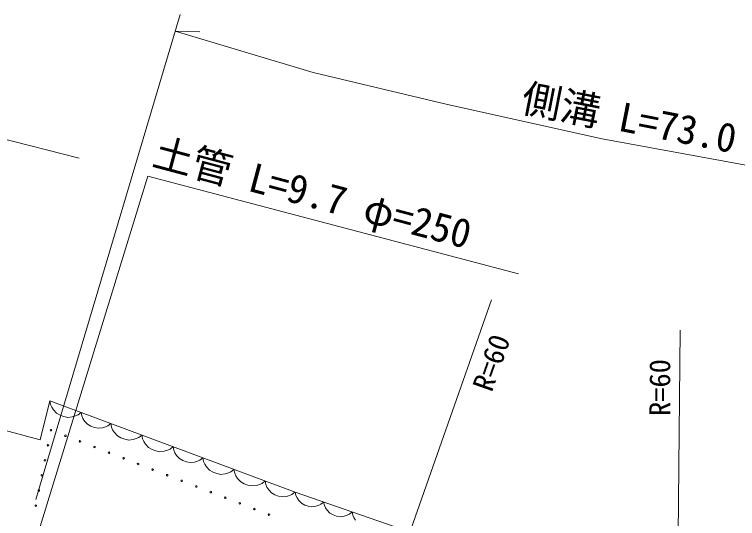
# Model space of a CAD drawing. Units: millimetres, scale not verified. Extents: x 40000 to 680000, y 20000 to 380000.
# Drawn here: x 161440 to 207068, y 295190 to 326993 of the extents above; entities that cross this region are included whole.
import ezdxf
from ezdxf.enums import TextEntityAlignment as Align

# ---------------------------------------------------------------- set-up
doc = ezdxf.new("R2010")
doc.units = ezdxf.units.MM
doc.header["$LTSCALE"] = 1000
doc.layers.add('M-BGD', color=7, linetype='Continuous', lineweight=13)
doc.layers.add('M-STR-HTXT', color=7, linetype='Continuous', lineweight=13)
doc.styles.add('ＭＳ ゴシック', font='')
doc.styles.get('ＭＳ ゴシック').set_extended_font_data('MS Gothic')

msp = doc.modelspace()

# ---------------------------------------------------------------- linework, layer by layer
at = {"layer": 'M-BGD'}
for p, q in [((163072, 300159), (163673, 302623)), ((163673, 302623), (179153, 296854)), ((163673, 302623), (163717, 302382)), ((163717, 302382), (163791, 302220)), ((163791, 302220), (163905, 302044)), ((163905, 302044), (164097, 301838)), ((164097, 301838), (164318, 301710)), ((164318, 301710), (164555, 301622)), ((164555, 301622), (164805, 301574)), ((165085, 301604), (165287, 301663)), ((165287, 301663), (165449, 301737)), ((165449, 301737), (165640, 301890)), ((165640, 301890), (165683, 301661)), ((165683, 301661), (165754, 301506)), ((164805, 301574), (165085, 301604)), ((165754, 301506), (165862, 301338)), ((165862, 301338), (166045, 301142)), ((167332, 301046), (167514, 301192)), ((167514, 301192), (167559, 300951)), ((160788, 300760), (163072, 300159)), ((166045, 301142), (166255, 301020)), ((166255, 301020), (166480, 300937)), ((166480, 300937), (166719, 300890)), ((166719, 300890), (166986, 300919)), ((166986, 300919), (167178, 300975)), ((167178, 300975), (167332, 301046)), ((167559, 300951), (167633, 300789)), ((167633, 300789), (167747, 300612)), ((167747, 300612), (167939, 300406)), ((167939, 300406), (168160, 300279)), ((168160, 300279), (168396, 300191)), ((169129, 300231), (169291, 300305)), ((169291, 300305), (169482, 300458)), ((169482, 300458), (169527, 300217)), ((168396, 300191), (168647, 300142)), ((168647, 300142), (168927, 300172)), ((168927, 300172), (169129, 300231)), ((169527, 300217), (169601, 300055)), ((169601, 300055), (169715, 299879)), ((169715, 299879), (169907, 299673)), ((169907, 299673), (170128, 299545)), ((170128, 299545), (170364, 299457)), ((170364, 299457), (170615, 299409)), ((170615, 299409), (170895, 299439)), ((170895, 299439), (171097, 299498)), ((171097, 299498), (171259, 299572)), ((171259, 299572), (171450, 299725)), ((171450, 299725), (171493, 299496)), ((171493, 299496), (171563, 299341)), ((171563, 299341), (171671, 299173)), ((171671, 299173), (171854, 298977)), ((171854, 298977), (172065, 298855)), ((172988, 298811), (173142, 298881)), ((173142, 298881), (173324, 299027)), ((173324, 299027), (173369, 298786)), ((172065, 298855), (172290, 298772)), ((172290, 298772), (172529, 298725)), ((172529, 298725), (172796, 298754)), ((172796, 298754), (172988, 298811)), ((173369, 298786), (173443, 298624)), ((173443, 298624), (173556, 298447)), ((173556, 298447), (173749, 298241)), ((173749, 298241), (173970, 298114)), ((173970, 298114), (174206, 298026)), ((174206, 298026), (174457, 297977)), ((174457, 297977), (174737, 298007)), ((174737, 298007), (174939, 298066)), ((174939, 298066), (175101, 298141)), ((175101, 298141), (175292, 298293)), ((175292, 298293), (175337, 298053)), ((175337, 298053), (175411, 297890)), ((175411, 297890), (175524, 297714)), ((175524, 297714), (175716, 297508)), ((175716, 297508), (175938, 297380)), ((177068, 297407), (177260, 297560)), ((177260, 297560), (177302, 297331)), ((175938, 297380), (176174, 297292)), ((176174, 297292), (176425, 297244)), ((176425, 297244), (176705, 297274)), ((176705, 297274), (176906, 297333)), ((176906, 297333), (177068, 297407)), ((177302, 297331), (177373, 297176)), ((177373, 297176), (177481, 297008)), ((177481, 297008), (177664, 296812)), ((177664, 296812), (177875, 296691)), ((177875, 296691), (178100, 296607)), ((178100, 296607), (178339, 296560)), ((178339, 296560), (178605, 296589)), ((178605, 296589), (178797, 296646)), ((178797, 296646), (178952, 296716)), ((178952, 296716), (179134, 296862)), ((179153, 296854), (188161, 293739)), ((179153, 296854), (179199, 296638)), ((179199, 296638), (179269, 296493)), ((179269, 296493), (179376, 296335)), ((179376, 296335), (179554, 296153)), ((179554, 296153), (179757, 296042)), ((180779, 296091), (180949, 296233)), ((180949, 296233), (180995, 296017)), ((179757, 296042), (179972, 295968)), ((179972, 295968), (180200, 295929)), ((180200, 295929), (180453, 295963)), ((180453, 295963), (180634, 296021)), ((180634, 296021), (180779, 296091)), ((180995, 296017), (181065, 295872)), ((181065, 295872), (181171, 295714)), ((181171, 295714), (181350, 295532)), ((181350, 295532), (181553, 295421)), ((181553, 295421), (181768, 295347)), ((181768, 295347), (181996, 295308)), ((181996, 295308), (182249, 295341)), ((182249, 295341), (182430, 295400)), ((182430, 295400), (182575, 295470)), ((182575, 295470), (182745, 295612)), ((182745, 295612), (182790, 295395)), ((182790, 295395), (182861, 295250)), ((182861, 295250), (182967, 295093))]:
    msp.add_line(p, q, dxfattribs=at)
for centre in [(163740, 300766), (164657, 300411), (163550, 299814), (165574, 300055), (166491, 299700), (167408, 299345), (163359, 298863), (168325, 298989), (169242, 298634), (163169, 297912), (170159, 298279), (171076, 297923), (171993, 297568), (172910, 297213), (162979, 296960), (173828, 296857), (174745, 296502), (175662, 296147), (162789, 296009), (176579, 295791), (177496, 295436)]:
    msp.add_circle(centre, 50, dxfattribs=at)
at = {"layer": 'M-STR-HTXT'}
for p, q in [((162790, 296397), (171893, 326993)), ((171579, 325936), (173136, 325907)), ((171579, 325936), (180286, 323325)), ((137121, 325129), (165522, 317923)), ((180286, 323325), (188758, 321305)), ((188758, 321305), (198523, 319145)), ((198523, 319145), (207724, 317455)), ((162299, 292200), (169862, 316793)), ((169862, 316793), (193252, 310636)), ((181649, 280869), (191550, 308999)), ((203141, 276992), (203441, 307068))]:
    msp.add_line(p, q, dxfattribs=at)

# ---------------------------------------------------------------- texts
at = {"layer": 'M-STR-HTXT', "style": 'ＭＳ ゴシック'}
for s, height, rotation, p in [('側溝 L=73.0', 1833, 348.9, (193217, 320338)), ('土管 L=9.7 φ=250', 1833, 345.1, (169909, 316963)), ('R=60', 1320, 70.6, (191933, 302980)), ('R=60', 1320, 90, (203215, 301659))]:
    msp.add_text(s, height=height, rotation=rotation, dxfattribs=at).set_placement(p, align=Align.BOTTOM_LEFT)

doc.saveas('drawing.dxf')
